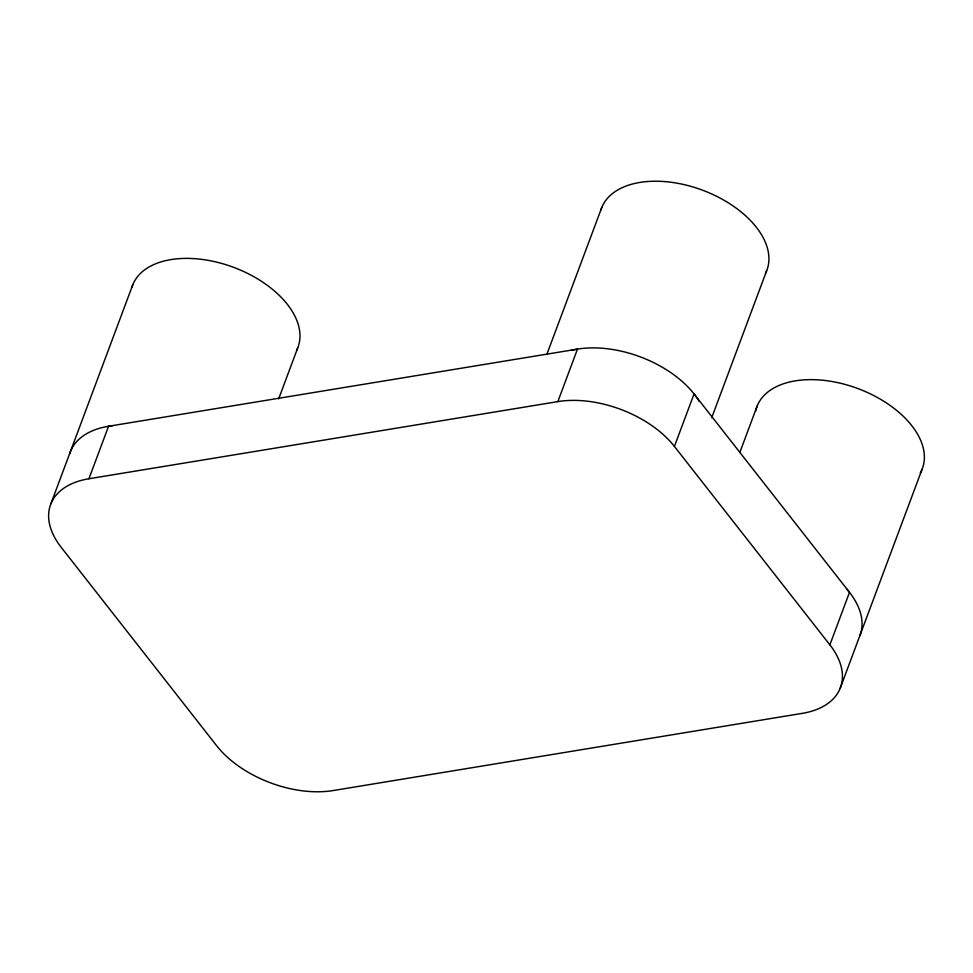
<?xml version="1.0" encoding="UTF-8"?>
<svg xmlns="http://www.w3.org/2000/svg" width="973" height="973" viewBox="0 0 973 973"><rect width="100%" height="100%" fill="white"/><g stroke="black" fill="none" stroke-linecap="round" stroke-linejoin="round"><path stroke-width="1.46" d="M50.912 503.759L132.851 284.603M88.92 478.752L108.55 426.271L577.476 349.112L557.857 401.606L88.92 478.752A88.312 52.287 20.5 0 0 61.19 547.312L216.651 745.732A88.312 52.287 20.5 0 0 333.204 790.55L802.141 713.391A88.312 52.287 20.5 0 0 829.872 644.844L849.49 592.35L694.041 393.931L674.411 446.425L829.872 644.844M278.679 398.833L297.689 347.981M546.862 354.342L601.788 207.444M711.713 417.721L766.627 270.835M739.821 452.469L757.249 405.863M840.149 688.398L922.088 469.241M571.37 350.365A88.312 52.287 20.5 0 1 699.222 401.435M600.876 210.01A88.312 52.287 20.5 0 1 703.807 190.659A88.312 52.287 20.5 0 1 765.496 273.316M69.63 453.832A88.312 52.287 20.5 0 1 112.637 425.688M131.951 287.169A88.312 52.287 20.5 0 1 234.882 267.818A88.312 52.287 20.5 0 1 296.558 350.462M846.899 589.2A88.312 52.287 20.5 0 1 859.767 635.904M755.644 411.093A88.312 52.287 20.5 0 1 858.186 388.665A88.312 52.287 20.5 0 1 920.3 472.939M557.857 401.606A88.312 52.287 20.5 0 1 674.411 446.425"/></g></svg>
